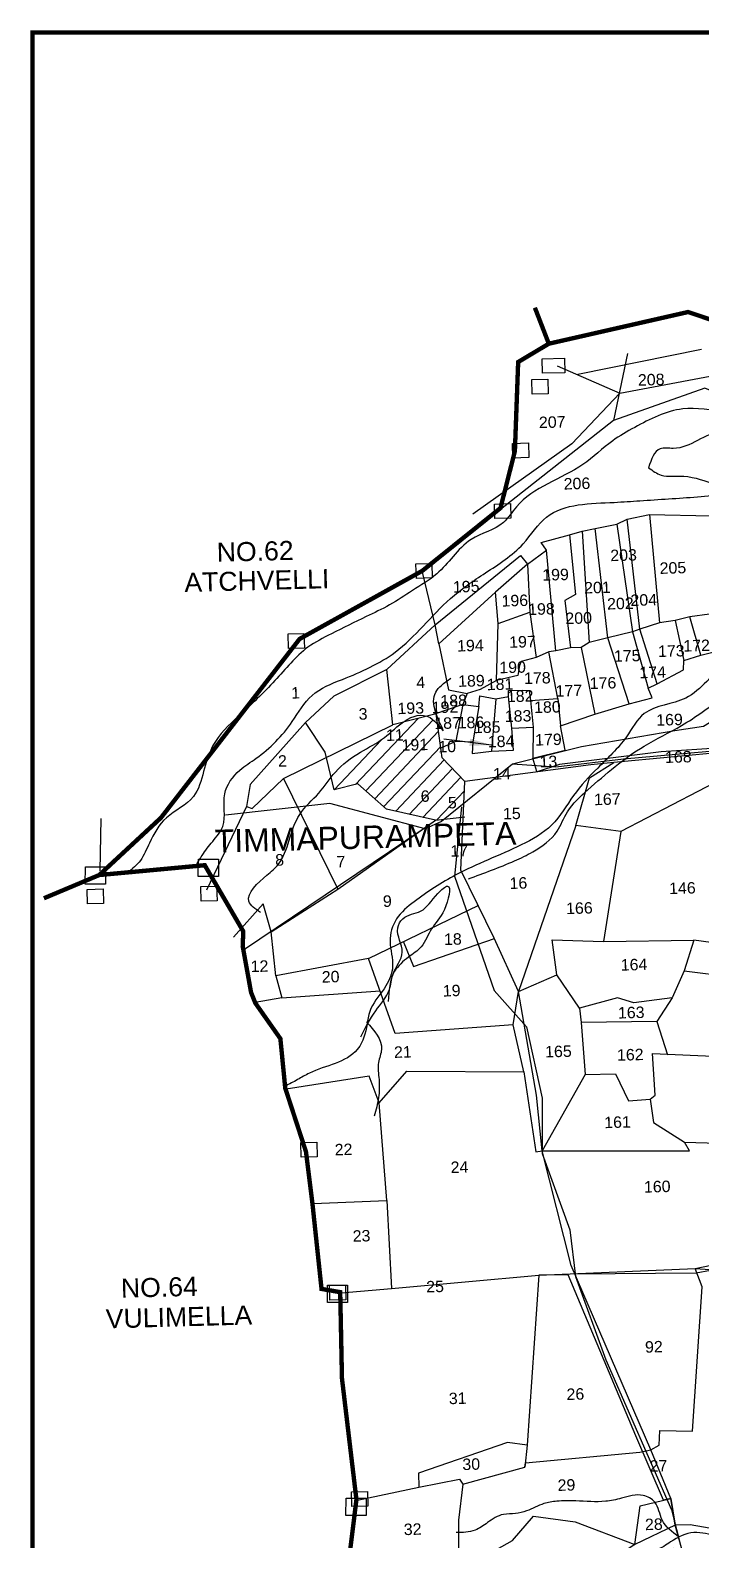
# Model space of a CAD drawing. Header units: inches. Extents: x 207877 to 233352, y 1594336 to 1604011.
# Drawn here: x 207877 to 209103, y 1599060 to 1601815 of the extents above; entities that cross this region are included whole.
import ezdxf
from ezdxf.enums import TextEntityAlignment as Align

# ---------------------------------------------------------------- set-up
doc = ezdxf.new("R2010")
doc.units = ezdxf.units.IN
doc.header["$MEASUREMENT"] = 0
doc.linetypes.add('HIDDEN2', pattern=[0.1875, 0.125, -0.0625])
for name, color, linetype in [('BOUNDRY STONES', 240, 'Continuous'), ('PAPER SIZE', 5, 'Continuous'), ('PLOT', 7, 'Continuous'), ('PLOT NO', 7, 'Continuous'), ('PLOTS', 7, 'Continuous'), ('ROAD', 1, 'Continuous'), ('STREAMS', 4, 'Continuous'), ('text1', 7, 'Continuous'), ('VILLAGE BOUNDARY', 5, 'Continuous'), ('VILLAGE BOUNDARY STONES', 1, 'Continuous'), ('VILLAGE BOUNDRY', 5, 'Continuous')]:
    doc.layers.add(name, color=color, linetype=linetype)
doc.styles.get("Standard").update_dxf_attribs({"font": 'arial.ttf'})
doc.dimstyles.get("Standard").update_dxf_attribs({"dimtxt": 0.18, "dimasz": 0.18, "dimexe": 0.18, "dimexo": 0.0625, "dimgap": 0.09, "dimtad": 0, "dimtih": 1, "dimtoh": 1, "dimdec": 4, "dimzin": 0, "dimdsep": 46, "dimtxsty": 'Standard', "dimcen": 0.09, "dimadec": 0, "dimazin": 0, "dimtfac": 1, "dimtdec": 4, "dimtofl": 0, "dimtmove": 0, "dimatfit": 3, "dimfxl": 1, "dimtolj": 1, "dimtzin": 0, "dimarcsym": 0})

msp = doc.modelspace()

# ---------------------------------------------------------------- hatches: boundary and pattern name
at = {"layer": 'PLOTS', "true_color": 0xf27172}
h = msp.add_hatch(dxfattribs=at)
h.set_pattern_fill('ANSI31', color=11, scale=173.840235, angle=1.5465)
h.set_pattern_definition([(46.54649034, (-766287.19, -9751731.802), (-15.77453823, 14.945170455), [])])
edge = h.paths.add_edge_path()
edge.add_line((208527.1, 1600394.5), (208616.5, 1600374.2))
edge.add_line((208616.5, 1600374.2), (208633.1, 1600376.2))
edge.add_line((208633.1, 1600376.2), (208668.3, 1600404.6))
edge.add_line((208668.3, 1600404.6), (208670.2, 1600444.9))
edge.add_line((208670.2, 1600444.9), (208629.1, 1600488.1))
edge.add_line((208629.1, 1600488.1), (208620.6, 1600549.3))
edge.add_spline(control_points=[(208620.6, 1600549.3), (208616.5, 1600553.7), (208609.8, 1600560.1), (208602.9, 1600563.4), (208600.9, 1600564.1)], knot_values=[514.25096, 514.25096, 514.25096, 514.25096, 529.172075, 534.849121, 534.849121, 534.849121, 534.849121], degree=3, periodic=0)
edge.add_line((208600.9, 1600564.1), (208557.4, 1600553))
edge.add_spline(control_points=[(208557.4, 1600553), (208544.9, 1600544.2), (208523.4, 1600521.5), (208476.9, 1600498.3), (208443.5, 1600474.1), (208428.7, 1600456.1), (208426.2, 1600452.9)], knot_values=[303.817437, 303.817437, 303.817437, 303.817437, 348.00626, 399.261975, 457.427806, 469.63317, 469.63317, 469.63317, 469.63317], degree=3, periodic=0)
edge.add_line((208426.2, 1600452.9), (208431.6, 1600429.9))
edge.add_line((208431.6, 1600429.9), (208475, 1600440.6))
edge.add_line((208475, 1600440.6), (208527.1, 1600394.5))
h.paths.add_polyline_path([(208549.9, 1600495.1), (208609.1, 1600496.7), (208608.2, 1600528.7), (208549, 1600527.1)], flags=24)
h.paths.add_polyline_path([(208521.5, 1600513.5), (208564.3, 1600514.6), (208563.5, 1600546.1), (208520.6, 1600544.9)], flags=24)
h.paths.add_polyline_path([(208616.9, 1600491.9), (208659.9, 1600493.1), (208659.1, 1600525), (208616, 1600523.8)], flags=24)
h.paths.add_polyline_path([(208584.7, 1600401.9), (208611.5, 1600402.6), (208610.7, 1600434.5), (208583.8, 1600433.8)], flags=24)
h.paths.add_polyline_path([(208634.5, 1600390), (208661.1, 1600390.7), (208660.3, 1600422.1), (208633.6, 1600421.4)], flags=24)

# ---------------------------------------------------------------- linework, layer by layer
at = {"layer": 'BOUNDRY STONES'}
for points in [[(208183.9, 1600303.2), (208220.5, 1600303.1), (208220.4, 1600271.5), (208183.8, 1600271.6)], [(207977.7, 1600289.6), (208014.3, 1600289.5), (208014.2, 1600257.9), (207977.6, 1600258)], [(208419.7, 1599526.8), (208456.3, 1599526.7), (208456.3, 1599495.1), (208419.6, 1599495.2)], [(208453.4, 1599138.2), (208490, 1599138.1), (208489.9, 1599106.5), (208453.3, 1599106.6)]]:
    msp.add_lwpolyline(points, close=True, dxfattribs=at)
at = {"layer": 'PLOT'}
for points in [[(208616.2, 1600730.5), (208771.6, 1600856.8), (208784.9, 1600841), (208819.6, 1600866.8), (208809.5, 1600880.5), (208861.2, 1600895), (208884.3, 1600901.2), (208908.2, 1600906.5), (208947.8, 1600914.3), (208966.6, 1600923.3), (209007.4, 1600932), (209119.6, 1600929.5), (209324.7, 1600945.3), (209415.6, 1600947.3), (209537.8, 1600964.1), (209542.9, 1600980.3), (209555.7, 1600992.9), (209727.4, 1601113.2), (209809.1, 1601159.4), (209905.3, 1601137.1), (209951.3, 1601304.2), (210161.3, 1601200.2), (210339.7, 1601143.7), (210628.9, 1601153.2)], [(208967.4, 1601225.1), (208941.4, 1601103.1)], [(209486.6, 1601158.7), (209419.6, 1601144.1), (209341.2, 1601144.2), (209272.5, 1601142.3), (209239.1, 1601145.9), (209182.5, 1601131.8), (209108.5, 1601162.3), (208941.4, 1601103.1), (208735.6, 1600940.9)], [(209007.4, 1600932), (209025.5, 1600734.3)], [(208884.3, 1600901.2), (208897.4, 1600698.2)], [(208931.1, 1600707.1), (208908.2, 1600906.5)], [(208947.8, 1600914.3), (208976.1, 1600717.6)], [(208989.9, 1600722.7), (208966.6, 1600923.3)], [(208861.2, 1600895), (208872.3, 1600785.8), (208852.6, 1600775.2), (208863, 1600688.7)], [(208836.6, 1600683.3), (208819.6, 1600866.8)], [(209486.1, 1598080.4), (209469.2, 1598191.9), (209407.4, 1598344.2), (209328.6, 1598496.9), (209226.7, 1598740.9), (209196, 1598807.1), (209132, 1598893.2), (209070.2, 1599032.4), (209054.2, 1599089), (209046.5, 1599137.7), (209009.7, 1599226.4), (208864.4, 1599562.6), (208811.7, 1599771.6), (208800.8, 1599872.8), (208768.5, 1600062.1), (208724, 1600159.2), (208662.7, 1600283.4), (208670.2, 1600444.9), (208629.1, 1600488.1), (208617.9, 1600568.4), (208538.7, 1600548.2), (208527.8, 1600649.3), (208616.2, 1600730.5), (208593.1, 1600826.4)], [(208784.9, 1600841), (208726.3, 1600790.2), (208622.8, 1600696.1), (208616.2, 1600730.5)], [(208784.9, 1600841), (208788.7, 1600753.6), (208800.3, 1600671)], [(208728.2, 1600629.1), (208730.9, 1600732.8), (208726.3, 1600790.2)], [(209116.9, 1600750), (209081.1, 1600745.1), (209054, 1600738.4), (209025.5, 1600734.3), (208989.9, 1600722.7), (208976.1, 1600717.6), (208931.1, 1600707.1), (208897.4, 1600698.2), (208882.3, 1600689.2), (208863, 1600688.7), (208836.6, 1600683.3), (208823.3, 1600681.6), (208800.3, 1600671), (208773.2, 1600663.6), (208770.1, 1600656.2), (208767.2, 1600638.2), (208728.2, 1600629.1), (208698.1, 1600612.4), (208674.3, 1600605.1), (208666.9, 1600585.6), (208614.8, 1600567.6)], [(208730.9, 1600732.8), (208788.7, 1600753.6)], [(209054, 1600738.4), (209070, 1600665.7)], [(209101, 1600675.1), (209081.1, 1600745.1)], [(208970.3, 1600586.5), (208931.1, 1600707.1)], [(208976.1, 1600717.6), (209004.8, 1600615.3)], [(209021.2, 1600623.1), (208989.9, 1600722.7)], [(208622.8, 1600696.1), (208640.5, 1600612.2), (208674.3, 1600605.1)], [(208666.9, 1600585.6), (208695.6, 1600581.6), (208697.4, 1600601.1), (208727, 1600595.7), (208749.7, 1600600.1), (208749.9, 1600611), (208776, 1600611.7), (208787.9, 1600611.1), (208789.8, 1600592.7), (208840.1, 1600596.4), (208823.3, 1600681.6)], [(208801.9, 1600462.9), (208794.6, 1600487.3), (208853.4, 1600502.2), (208844.9, 1600546.5), (208907.6, 1600567.5), (208970.3, 1600586.5), (209011.9, 1600597.6), (209004.8, 1600615.3), (209021.2, 1600623.1), (209069.1, 1600648.3), (209070, 1600665.7), (209101, 1600675.1), (209154.5, 1600688.5)], [(208882.3, 1600689.2), (208907.6, 1600567.5)], [(210534.7, 1600667.2), (210330.7, 1600609), (210171.9, 1600607.1), (210069.4, 1600603.5), (210042.2, 1600598.5), (209843, 1600582.4), (209767.5, 1600574.8), (209726, 1600568.5), (209537.8, 1600541.6), (209332.4, 1600519.4), (209251.3, 1600513.4), (209028.3, 1600498.9), (208843, 1600476), (208802.1, 1600462.4)], [(208527.8, 1600649.3), (208431.3, 1600600.3), (208379.4, 1600552.4), (208278.2, 1600439.7), (208271.7, 1600399.6), (208198.6, 1600246.5)], [(210529.7, 1600647.7), (210297.5, 1600592), (210170.6, 1600595.7), (210047.3, 1600587.8), (209858.9, 1600564.9), (209767.4, 1600562.4), (209599.7, 1600538.4), (209330.1, 1600507.1), (209247.7, 1600502.9), (209150.3, 1600498.9), (208941.9, 1600479.3), (208900.1, 1600475.5), (208670.2, 1600444.9)], [(208756.1, 1600541.9), (208749.7, 1600600.1)], [(208666.9, 1600585.6), (208654, 1600518.7)], [(208695.6, 1600581.6), (208685, 1600517.2)], [(208727, 1600595.7), (208719.2, 1600500.5)], [(208789.8, 1600592.7), (208795, 1600544.3)], [(208840.1, 1600596.4), (208844.9, 1600546.5)], [(208271.7, 1600399.6), (208281.8, 1600396), (208339.3, 1600450.2), (208538.7, 1600548.2)], [(208616.5, 1600374.2), (208527.1, 1600394.5), (208475, 1600440.6), (208431.6, 1600429.9), (208415.5, 1600498.4), (208379.4, 1600552.4)], [(208626.8, 1600506.1), (208654, 1600518.7), (208685, 1600517.2), (208683.7, 1600495.8), (208719.2, 1600500.5), (208759, 1600502.1), (208756.1, 1600541.9), (208795, 1600544.3), (208794.6, 1600487.3)], [(209247.7, 1600502.9), (209142.4, 1600451), (208955.2, 1600353.5), (208872.8, 1600364.5), (208897.5, 1600451.4), (208941.9, 1600479.3)], [(208339.3, 1600450.2), (208438.6, 1600248.6)], [(208316.7, 1600170.8), (208438.6, 1600248.6), (208616.5, 1600374.2), (208670, 1600380.8)], [(208872.8, 1600364.5), (208768.5, 1600062.1)], [(208955.2, 1600353.5), (208923.1, 1600152.9)], [(209213.3, 1600304.5), (209216.4, 1600138.3), (209088.2, 1600155.4)], [(208758.4, 1600001), (208543.3, 1599985.7), (208494.2, 1600122.4), (208325.6, 1600090.5), (208316.7, 1600170.8), (208302.3, 1600221.6), (208248.1, 1600161.4)], [(208494.2, 1600122.4), (208695.8, 1600219.4)], [(208557.7, 1600153.9), (208576.3, 1600107.4), (208724.6, 1600158.4)], [(208768.5, 1600062.1), (208838.3, 1600092.6), (208829.5, 1600156.2), (208923.1, 1600152.9), (209088.2, 1600155.4), (209070.4, 1600099.5), (209048.5, 1600050.5), (208978.4, 1600041.6), (208949.1, 1600050.4), (208879.3, 1600031.8), (208838.3, 1600092.6)], [(208325.6, 1600090.5), (208336.1, 1600050.7), (208287.5, 1600041.7)], [(209070.4, 1600099.5), (209335, 1600066.9), (209568.3, 1600057.6), (209608.8, 1600091.8), (209666.9, 1600088.2), (209749.9, 1600089.5), (209816.6, 1600074.7), (209936.2, 1600093.5), (210017.1, 1600091.5), (210050.2, 1600054.1), (210117, 1600035.2), (210181.1, 1600041.1), (210242.2, 1600080.9)], [(208336.1, 1600050.7), (208515.8, 1600063.2)], [(208778.1, 1599915.4), (208758.4, 1600001), (208768.5, 1600062.1)], [(209048.5, 1600050.5), (209020.6, 1600007.4), (209039.9, 1599946.6)], [(208879.3, 1600031.8), (208882.6, 1600005.4), (208889.7, 1599910.9), (208811.7, 1599771.6)], [(209008.3, 1599865.5), (209008.3, 1599865.5), (209017.6, 1599873.1), (209012.8, 1599949), (209219.5, 1599940.1), (209227.9, 1600032.1), (209290.7, 1600029.4), (209286.3, 1599999.7), (209266.8, 1599777)], [(209020.6, 1600007.4), (208882.6, 1600005.4)], [(208393.4, 1599675.7), (208527.8, 1599681.2), (208513.7, 1599859), (208564.6, 1599916.5), (208778.1, 1599915.4), (208799.9, 1599769.9), (208811.7, 1599771.6), (209080.1, 1599771.4), (209071, 1599787.2), (209195.7, 1599783.8), (209266.8, 1599777), (209260, 1599709.7), (209300.6, 1599714.5), (209301, 1599747.1), (209452.4, 1599753.6), (209454.5, 1599765.4), (209494.3, 1599776.4), (209595.3, 1599784), (209611, 1599775.8), (209665.8, 1599733.5), (209656.2, 1599689.1)], [(208889.7, 1599910.9), (208945.1, 1599912.1), (208969, 1599862.5), (209008.3, 1599865.5), (209014.6, 1599823.1), (209071, 1599787.2)], [(208513.7, 1599859), (208495.5, 1599907.8), (208343.9, 1599883.7)], [(208444.3, 1599512.3), (208536.6, 1599520.3), (208805.1, 1599544.9), (209090.4, 1599557.1), (209241.9, 1599588.6), (209481.2, 1599648.8), (209599.1, 1599673.9), (209656.2, 1599689.1), (209741.4, 1599710.6), (209839.1, 1599739.7), (209938.8, 1599765.1), (209993.2, 1599765.9), (210149.4, 1599825.7), (210216.2, 1599854), (210294.4, 1599864.3), (210378.8, 1599780), (210420.7, 1599713.6), (210374, 1599619.1), (210402.9, 1599598), (210485.1, 1599731.8)], [(208527.8, 1599681.2), (208536.6, 1599520.3)], [(208474.2, 1599134.4), (208586.5, 1599158.2), (208660.7, 1599172.9), (208666.6, 1599163.4), (208779.8, 1599194.4), (208780.7, 1599202.9), (208989.5, 1599221.9), (209009.7, 1599226.4), (209024.9, 1599234.9), (209026, 1599261.6), (209085.5, 1599260.2), (209103.4, 1599523.3), (209090.4, 1599557.1), (209244.7, 1599546.5)], [(209046.5, 1599137.7), (209032.8, 1599134.8), (208982.6, 1599251.8), (208859.1, 1599545.7), (208805.1, 1599544.9), (208784, 1599235.1), (208748.2, 1599239.8), (208585.8, 1599183.6), (208586.5, 1599158.2)], [(208784, 1599235.1), (208779.8, 1599194.4)], [(209750.9, 1599166.2), (209629.4, 1599138.2), (209431.5, 1599060.1), (209350.6, 1599045.9), (209237.8, 1599062), (209081.7, 1599089.7), (209054.2, 1599089), (208980.8, 1599053.9), (208932.3, 1599021.9), (208867.9, 1599020.2), (208760, 1598968.2), (208671.5, 1598968.8), (208599.4, 1598984.3), (208462.3, 1599037.9)], [(208666.6, 1599163.4), (208658.9, 1599098.1), (208658.9, 1599005.7), (208599.4, 1598984.3), (208528.7, 1598961.7), (208467.1, 1598995)], [(208658.9, 1599005.7), (208757.2, 1599061.1), (208795.8, 1599105.1), (208871.5, 1599094.9), (208980.8, 1599053.9), (208990.1, 1599123.9), (209046.5, 1599137.7), (209054.2, 1599089)]]:
    msp.add_lwpolyline(points, dxfattribs=at)
at = {"layer": 'ROAD'}
for points in [[(208953.4, 1601153), (209140.8, 1601188.5), (209295.1, 1601178.5), (209416.5, 1601296.1)], [(208876.4, 1601187.4), (209102.1, 1601233)], [(208838.6, 1601202.6), (208953.4, 1601153), (208865.7, 1601060.6), (208684.8, 1600932.2)], [(210631.8, 1600804.5), (210411.6, 1600930.1), (210352.5, 1600981.2), (210237.7, 1600953.8), (210162.5, 1600889), (210001.7, 1600831.6), (209818.6, 1600784.2), (209608.3, 1600767.3), (209435.6, 1600709), (209385.5, 1600695.7), (209323.1, 1600690), (209208.1, 1600607.9), (209105.7, 1600545), (209053.7, 1600537.3), (208883.1, 1600508.2), (208757.5, 1600476.3), (208627.7, 1600371.9), (208597.8, 1600358.7), (208423.6, 1600404.9), (208233.2, 1600383.7)], [(210576.3, 1600667.1), (210310.7, 1600600.4), (210191.2, 1600600.5), (210001.9, 1600589.2), (209765.8, 1600566.3), (209553.2, 1600537.8), (209303.1, 1600511.2), (209178.1, 1600504.9), (208960, 1600485.7), (208836.2, 1600471.2), (208757.5, 1600476.3)], [(208664.2, 1600398.7), (208651.2, 1600272.1), (208723.6, 1600063.7), (208782.9, 1599997.5), (208811.1, 1599867.3), (208811.7, 1599766.8), (208861.7, 1599627.5), (208872.2, 1599542.6), (208927.6, 1599390.5), (209047.5, 1599116.9), (209075, 1599009.4), (209114.1, 1598909.7), (209200.7, 1598777.8), (209303.9, 1598537.2), (209405.6, 1598324.7), (209443.1, 1598213.8), (209460.2, 1598180.5), (209482.3, 1598080.2)], [(208592.4, 1600356.7), (208266.1, 1600137.6)], [(210549.6, 1599899.1), (210352.7, 1599877.1), (210094, 1599787.6), (210015.3, 1599758.3), (209892.3, 1599747.7), (209709, 1599689.5), (209249.7, 1599577.9), (209092.7, 1599548.6), (208870.2, 1599546.8)]]:
    msp.add_lwpolyline(points, dxfattribs=at)
at = {"layer": 'STREAMS'}
for points, knots in [([(210587.5, 1600990.8), (210572.4, 1600997.8), (210547.2, 1601009.5), (210485, 1601071.1), (210589.9, 1601027.8), (210571.4, 1601084.1), (210530.5, 1601095), (210491.1, 1601108), (210452.6, 1601131.6), (210400, 1601117.6), (210342.6, 1601123.5), (210284.2, 1601134.6), (210236.7, 1601151.5), (210178.8, 1601135.7), (210155.6, 1601194.9), (210086.2, 1601182.1), (210040.9, 1601229.3), (209995.2, 1601268.4), (209938.4, 1601268.6), (209872, 1601245.4), (209784.9, 1601238.3), (209716.4, 1601191.6), (209648.5, 1601182.2), (209598.9, 1601157.4), (209549.4, 1601137.1), (209493.1, 1601126.8), (209400.6, 1601132.5), (209282.1, 1601134), (209163.1, 1601113.2), (209061.7, 1601133.3), (208993.4, 1601098.4), (208932.7, 1601063.8), (208870.4, 1601002), (208782.2, 1600979.1), (208737.8, 1600905.4), (208684, 1600895), (208649.1, 1600855.6), (208618.1, 1600819.4), (208575.6, 1600794.3), (208534.2, 1600765.8), (208482.9, 1600742.7), (208433.2, 1600717.7), (208371.3, 1600686.4), (208323.7, 1600625.1), (208263.1, 1600569.9), (208209.1, 1600519.1), (208193.6, 1600463.8), (208179.1, 1600408.5), (208122.2, 1600385), (208096.5, 1600339.2), (208080.9, 1600300.3), (208063.8, 1600285.7), (208055.1, 1600279.2)], [0, 0, 0, 0, 57.774177, 96.672552, 162.683449, 183.114944, 232.227688, 282.849467, 310.021823, 362.99555, 434.377297, 484.284162, 540.289681, 586.392633, 637.948628, 685.479079, 767.979243, 820.240447, 860.336581, 930.302992, 1032.128278, 1116.119312, 1171.318883, 1234.501727, 1281.443422, 1331.555368, 1404.527377, 1558.576529, 1686.309366, 1764.674294, 1858.557684, 1905.622127, 1975.050065, 2118.904261, 2155.803407, 2222.576529, 2268.039676, 2311.003431, 2364.934156, 2414.348249, 2462.132059, 2532.833487, 2582.135269, 2667.840636, 2759.961439, 2831.836255, 2882.088502, 2931.422759, 2994.096395, 3049.482741, 3085.224427, 3117.398754, 3117.398754, 3117.398754, 3117.398754]), ([(208179.3, 1600290.8), (208182.8, 1600297.4), (208192.1, 1600313.1), (208209.7, 1600335.9), (208238.6, 1600368.9), (208222.5, 1600421.8), (208254.4, 1600464.9), (208306, 1600496.4), (208351.3, 1600542.3), (208387.2, 1600608.1), (208462, 1600636.5), (208557.7, 1600678.3), (208624.9, 1600769.4), (208709.5, 1600827.1), (208775.5, 1600868.2), (208826.3, 1600952.5), (208917.9, 1600951.6), (209008.7, 1600958.5), (209095.4, 1600962.9), (209178.6, 1600973.2), (209245.7, 1600978.7), (209281.6, 1600971.9), (209325.4, 1600953.7), (209289.9, 1600910.8), (209272.4, 1600867.3), (209231.4, 1600818.1), (209210.8, 1600748.6), (209166.8, 1600685.1), (209118.1, 1600633.3), (209068.2, 1600585.2), (208997.3, 1600584.2), (208963, 1600516.7), (208914.7, 1600472.8), (208866.6, 1600421.1), (208833.4, 1600361.4), (208753.9, 1600317.3), (208663.9, 1600284.6), (208589.7, 1600235.8), (208542.4, 1600197.8), (208528.9, 1600151.8), (208543.6, 1600110.3), (208526.6, 1600066.9), (208493.4, 1600034), (208492, 1599989.2), (208466, 1599933.4), (208406.6, 1599926.5), (208364.8, 1599900.8), (208349.9, 1599893.2), (208342.1, 1599889.5)], [86.396382, 86.396382, 86.396382, 86.396382, 108.899001, 141.009054, 173.996479, 233.222387, 284.489965, 321.313965, 415.221596, 475.12884, 538.022311, 645.956499, 786.442853, 865.654247, 952.630734, 1017.72555, 1144.049271, 1190.964072, 1296.105175, 1401.44815, 1445.723982, 1492.887551, 1521.066773, 1556.777611, 1616.758442, 1679.09649, 1740.053035, 1832.802003, 1906.454146, 1955.404879, 2036.109498, 2089.780076, 2167.105191, 2233.434711, 2300.792555, 2367.025365, 2498.424523, 2588.771302, 2633.62322, 2676.423843, 2722.540135, 2759.592465, 2809.431833, 2857.000108, 2888.438582, 2985.935188, 3010.38271, 3036.330134, 3036.330134, 3036.330134, 3036.330134])]:
    msp.add_open_spline(points, degree=3, knots=knots, dxfattribs=at)
for points in [[(208676.7, 1600267.5), (208760.9, 1600300.2), (208794.4, 1600316.7), (208838.5, 1600354.3), (208857.5, 1600389.6), (208894.6, 1600429.6), (208997.6, 1600509.6), (209066, 1600547.1), (209139.3, 1600598.5), (209164, 1600619.1), (209246.4, 1600723.4), (209294.9, 1600826.2), (209333.5, 1600906.2), (209385.2, 1600954.5), (209449, 1600971), (209509.5, 1600983.9), (209587.3, 1601068.9), (209663.9, 1601125.6), (209700.1, 1601136.1), (209748.7, 1601172.1), (209808.9, 1601192.9), (209868.2, 1601182.3), (209929.4, 1601170.1), (210009.1, 1601145.3), (210060.9, 1601125), (210229, 1601080.7), (210275.7, 1601056), (210303.6, 1601019.4), (210379.6, 1601002.3), (210444.6, 1600943.3), (210467.9, 1600917.1), (210500.6, 1600895.4), (210532.2, 1600852.8), (210563.5, 1600818.1)], [(209005.7, 1601016.9), (209026.9, 1601051.7), (209050.6, 1601052.3), (209137.1, 1601082.2), (209200.3, 1601070.1), (209272.2, 1601089.2), (209325.9, 1601103.9), (209380.9, 1601113.6), (209446, 1601114.3), (209531.2, 1601110), (209547.1, 1601093.3), (209516.2, 1601070.9), (209466.7, 1601043.1), (209430.2, 1601025), (209379.9, 1601028.1), (209304.4, 1601020.5), (209213.3, 1600998.2), (209182.3, 1600981.9), (209070.2, 1601001.5), (209028.7, 1601003.7), (209005.7, 1601016.9)], [(208297.2, 1600206.1), (208276.2, 1600226.6), (208309.1, 1600274.1), (208329.6, 1600293.5), (208368.8, 1600384.8), (208403.7, 1600423.9), (208434, 1600462.2), (208479.7, 1600498.2), (208523.4, 1600525), (208561.3, 1600555.6), (208606.7, 1600561.4), (208630.7, 1600537.5), (208613.3, 1600590.7), (208627.4, 1600620.1), (208644.7, 1600633.1)], [(208480.2, 1599979.1), (208507.6, 1600026.7), (208532.6, 1600065.6), (208538.8, 1600092.6), (208556, 1600133.9), (208547.8, 1600177.9), (208556.9, 1600194.7), (208589.6, 1600208.6), (208620.8, 1600240.7), (208638.7, 1600254.2), (208632.9, 1600211.5), (208609.5, 1600176.1), (208590.4, 1600143.5), (208567.5, 1600124.7), (208542.1, 1600098.8), (208530.6, 1600043.8)], [(208490.8, 1600006.9), (208518.2, 1599956.4), (208512.8, 1599932.8), (208513.6, 1599901.6), (208512.8, 1599868.6), (208505, 1599834.5)], [(208490.9, 1598584.4), (208526, 1598615.5), (208566.2, 1598614.9), (208595.7, 1598635.8), (208631.6, 1598640.9), (208685.5, 1598657.4), (208726.3, 1598664.4), (208763.9, 1598666.2), (208792.7, 1598682), (208795.6, 1598698), (208824.4, 1598716.3), (208831.4, 1598769.2), (208853.6, 1598812.4), (208860.4, 1598840.2), (208894.2, 1598863.1), (208970.5, 1598921.2), (208993.9, 1598951.1), (209009.9, 1599010), (209014.3, 1599032.7), (209065.8, 1599045), (209087.7, 1599038.9), (209122.9, 1599039), (209197.2, 1599042.6), (209239.2, 1599036.3), (209258, 1599022.6), (209326.7, 1599017.7), (209411.9, 1599020.9), (209455.1, 1599033.7), (209493.3, 1599041.5), (209502.6, 1599059.9), (209535.8, 1599071.8), (209556.4, 1599089.1), (209613.8, 1599099.1), (209649.6, 1599094.8), (209698.9, 1599094), (209752.6, 1599104.9), (209791.4, 1599106), (209832.3, 1599094), (209897.8, 1599097.9), (209946.3, 1599109.2), (209992.7, 1599157.1), (210020.8, 1599206.1), (210046.4, 1599247.1), (210091, 1599290.5), (210122.8, 1599317.1), (210175.2, 1599358.4), (210201.9, 1599381.1), (210246.5, 1599419.6), (210289.3, 1599449.1), (210304.1, 1599483.6), (210337.2, 1599502.3), (210358.4, 1599533.3), (210367.8, 1599555), (210376.2, 1599573.1), (210418.7, 1599632.1), (210455, 1599688.2), (210459, 1599732.8), (210466.3, 1599771.8), (210461.2, 1599806.3), (210432.7, 1599850.1), (210422.9, 1599883.4), (210427.7, 1599920), (210434.4, 1599943.8), (210485.2, 1599947.2)], [(209981.3, 1599186.6), (209894.8, 1599144), (209827.1, 1599125.3), (209759.9, 1599130.3), (209703.4, 1599143), (209645.8, 1599138.8), (209615.8, 1599121.7), (209556.1, 1599099.2), (209479.1, 1599066.5), (209397.4, 1599040.7), (209330.5, 1599032.1), (209245.4, 1599053.9), (209186.5, 1599059.7), (209131.2, 1599068.6), (209088.5, 1599075.4), (209045.9, 1599058.5), (209020.1, 1599044.7), (208989.9, 1599044.3), (208930.9, 1599018.6), (208881.9, 1599004.7), (208823.1, 1598987.9), (208781.5, 1598971.6), (208742, 1598961.6), (208697.9, 1598958.9), (208674.2, 1598962.4), (208644.5, 1598977.3), (208630.5, 1598989.5), (208588.6, 1599004.7)], [(209060.8, 1599067.3), (209030.5, 1599098.5), (209017.1, 1599130.7), (208995.8, 1599143.2), (208956, 1599137.9), (208927.3, 1599132.4), (208872.7, 1599133.1), (208838.1, 1599132.6), (208814.6, 1599128.3), (208783, 1599114.9), (208762.7, 1599110.2), (208740.7, 1599108.5), (208711.7, 1599093.6), (208689, 1599079.9), (208654.5, 1599075.3)]]:
    msp.add_spline(points, degree=3, dxfattribs=at)
at = {"layer": 'VILLAGE BOUNDARY', "color": 5, "const_width": 8}
msp.add_lwpolyline([(207881, 1601810.8), (211360.3, 1601810.8), (211360.3, 1597573.7), (207881, 1597573.7)], close=True, dxfattribs=at)
at = {"layer": 'VILLAGE BOUNDARY STONES'}
for points in [[(208811.1, 1601215.9), (208852.3, 1601216.6), (208853, 1601189.9), (208811.8, 1601189.2)], [(208792.6, 1601177.8), (208821.7, 1601178.6), (208822.4, 1601151.9), (208793.3, 1601151.1)], [(208757.3, 1601061.5), (208786.4, 1601062.3), (208787.1, 1601035.6), (208758, 1601034.8)], [(208724.3, 1600950.9), (208753.4, 1600951.7), (208754.1, 1600925), (208725, 1600924.2)], [(208581.1, 1600841.9), (208610.2, 1600842.7), (208610.9, 1600816), (208581.8, 1600815.2)], [(208347.6, 1600714.1), (208376.7, 1600714.9), (208377.4, 1600688.2), (208348.3, 1600687.4)], [(207980.9, 1600248.2), (208010, 1600249), (208010.7, 1600222.3), (207981.6, 1600221.6)], [(208188.2, 1600253.5), (208217.3, 1600254.3), (208218, 1600227.6), (208188.9, 1600226.8)], [(208370.7, 1599786.4), (208399.9, 1599787.2), (208400.6, 1599760.5), (208371.5, 1599759.8)], [(208423, 1599525.9), (208452.2, 1599526.7), (208452.9, 1599500), (208423.8, 1599499.2)], [(208463.4, 1599149.6), (208492.5, 1599150.4), (208493.2, 1599123.7), (208464.1, 1599122.9)]]:
    msp.add_lwpolyline(points, close=True, dxfattribs=at)
at = {"layer": 'VILLAGE BOUNDRY', "linetype": 'HIDDEN2', "ltscale": 75, "const_width": 8}
for points in [[(208798.1, 1601308.9), (208823.5, 1601243.2), (209077.7, 1601301), (209319.5, 1601219.9)], [(208460.4, 1599039), (208472.4, 1599135.5), (208446, 1599356.5), (208442.8, 1599513.8), (208408.7, 1599519.7), (208391.9, 1599677.4), (208380.3, 1599769.9), (208342.5, 1599885.7), (208333.6, 1599976), (208287.7, 1600041.2), (208280.1, 1600060.4), (208264.8, 1600144.6), (208265.9, 1600171.6), (208195.6, 1600292.3), (208003, 1600274.4), (207902, 1600232), (208003, 1600274.4), (208115.6, 1600378.8), (208368.7, 1600704.9), (208592.5, 1600829), (208735.3, 1600943.5), (208761.6, 1601047.2), (208767.6, 1601209.8), (208823.5, 1601243.2)]]:
    msp.add_lwpolyline(points, dxfattribs=at)
at = {"layer": 'VILLAGE BOUNDRY'}
msp.add_lwpolyline([(208004.8, 1600281.9), (208006.6, 1600377.3)], dxfattribs=at)

# ---------------------------------------------------------------- texts
at = {"layer": 'PLOT NO'}
for s, height, p in [('208', 20.86, (209010.4, 1601177.7)), ('207', 20.86, (208829.7, 1601100.3)), ('206', 20.86, (208874.9, 1600988.3)), ('203', 20.86, (208960, 1600857.7)), ('205', 20.86, (209050, 1600834.5)), ('199', 20.86, (208835.8, 1600822.1)), ('195', 20.86, (208672.7, 1600800.4)), ('201', 20.86, (208912.2, 1600798.7)), ('196', 20.86, (208761.5, 1600774.9)), ('198', 20.86, (208810.1, 1600759.5)), ('202', 20.86, (208954.1, 1600769.5)), ('204', 20.86, (208996.8, 1600776)), ('200', 20.86, (208878, 1600743)), ('197', 20.86, (208775.4, 1600699.7)), ('194', 20.86, (208680.4, 1600692.9)), ('175', 20.86, (208966.6, 1600674.2)), ('173', 20.86, (209047.1, 1600683)), ('172', 20.86, (209093.3, 1600692.8)), ('190', 20.86, (208757.4, 1600653.3)), ('174', 20.86, (209013, 1600644.1)), ('4', 20.9, (208589.8, 1600625.6)), ('189', 20.86, (208682.2, 1600628.5)), ('181', 20.86, (208734.5, 1600622.4)), ('178', 20.86, (208802.6, 1600633.7)), ('176', 20.86, (208922.4, 1600624.6)), ('1', 20.9, (208361.4, 1600606.7)), ('188', 20.86, (208649.9, 1600592.6)), ('182', 20.86, (208771.2, 1600600.6)), ('177', 20.86, (208860.1, 1600610.6)), ('3', 20.9, (208484.5, 1600568.2)), ('193', 20.86, (208571.5, 1600578.7)), ('192', 20.86, (208634, 1600580.4)), ('183', 20.86, (208767.4, 1600564.4)), ('180', 20.86, (208820.9, 1600580.7)), ('169', 20.86, (209043.8, 1600557.7)), ('187', 20.86, (208638.7, 1600551.5)), ('186', 20.86, (208681.4, 1600552.6)), ('185', 20.86, (208711, 1600544)), ('11', 20.86, (208542.5, 1600529.7)), ('191', 20.86, (208579, 1600512)), ('10', 20.86, (208638, 1600508.6)), ('184', 20.86, (208736.4, 1600518.1)), ('179', 20.86, (208822.7, 1600521.4)), ('2', 20.9, (208337.3, 1600482.4)), ('13', 20.86, (208822.7, 1600481.4)), ('168', 20.86, (209059.9, 1600489.8)), ('14', 20.86, (208737.9, 1600459.2)), ('6', 20.9, (208597.7, 1600418.3)), ('5', 20.9, (208647.4, 1600406.4)), ('167', 20.86, (208930.2, 1600412.7)), ('15', 20.86, (208756, 1600386.6)), ('17', 20.86, (208660.1, 1600318.6)), ('8', 20.9, (208332.2, 1600302.1)), ('7', 20.9, (208444.1, 1600298.8)), ('16', 20.86, (208768, 1600259.8)), ('146', 20.86, (209067.3, 1600250.6)), ('9', 20.9, (208528.8, 1600226.8)), ('166', 20.86, (208879.3, 1600214.1)), ('18', 20.86, (208648.4, 1600157.6)), ('12', 20.86, (208295.5, 1600108.2)), ('164', 20.86, (208979.1, 1600111.1)), ('20', 20.86, (208425.3, 1600089)), ('19', 20.86, (208646.2, 1600063.6)), ('163', 20.86, (208973.9, 1600023.7)), ('165', 20.86, (208841, 1599952.8)), ('21', 20.86, (208557.1, 1599951.8)), ('162', 20.86, (208972.2, 1599946.8)), ('161', 20.86, (208948.9, 1599823.8)), ('22', 20.86, (208448.9, 1599774)), ('24', 20.86, (208660.5, 1599741.8)), ('160', 20.86, (209021.4, 1599706.3)), ('23', 20.86, (208481.7, 1599616.5)), ('25', 20.86, (208615.9, 1599524.1)), ('92', 20.86, (209015.3, 1599414.2)), ('31', 20.86, (208657.2, 1599320.3)), ('26', 20.86, (208872, 1599328)), ('30', 20.86, (208681.9, 1599200.2)), ('27', 20.86, (209023.7, 1599197.1)), ('29', 20.86, (208855.7, 1599162.2)), ('32', 20.86, (208575, 1599081.6)), ('28', 20.86, (209015.2, 1599090.6))]:
    msp.add_text(s, height=height, rotation=1.5465, dxfattribs=at).set_placement(p, align=Align.MIDDLE_CENTER)
at = {"layer": 'PLOTS', "color": 1}
msp.add_text('TIMMAPURAMPETA ', height=41.722, rotation=1.5465, dxfattribs=at).set_placement((208497, 1600343.7), align=Align.MIDDLE_CENTER)
at = {"layer": 'text1', "color": 1}
for s, p in [('NO.62', (208217.9, 1600845.4)), ('ATCHVELLI', (208158.8, 1600790.4)), ('NO.64', (208043, 1599503.5)), ('VULIMELLA', (208015.4, 1599447.7))]:
    msp.add_text(s, height=34.77, rotation=1.5465, dxfattribs=at).set_placement(p)

# ---------------------------------------------------------------- leaders
at = {"layer": 'PAPER SIZE', "color": 1}
msp.add_leader([(208719, 1600511.4), (208632.1, 1600522.4)], dimstyle='Standard', override={"dimasz": 40, "dimgap": 0.09, "dimtad": 0, "dimtfill": 2, "dimtfillclr": 5}, dxfattribs=at)

doc.saveas('drawing.dxf')
